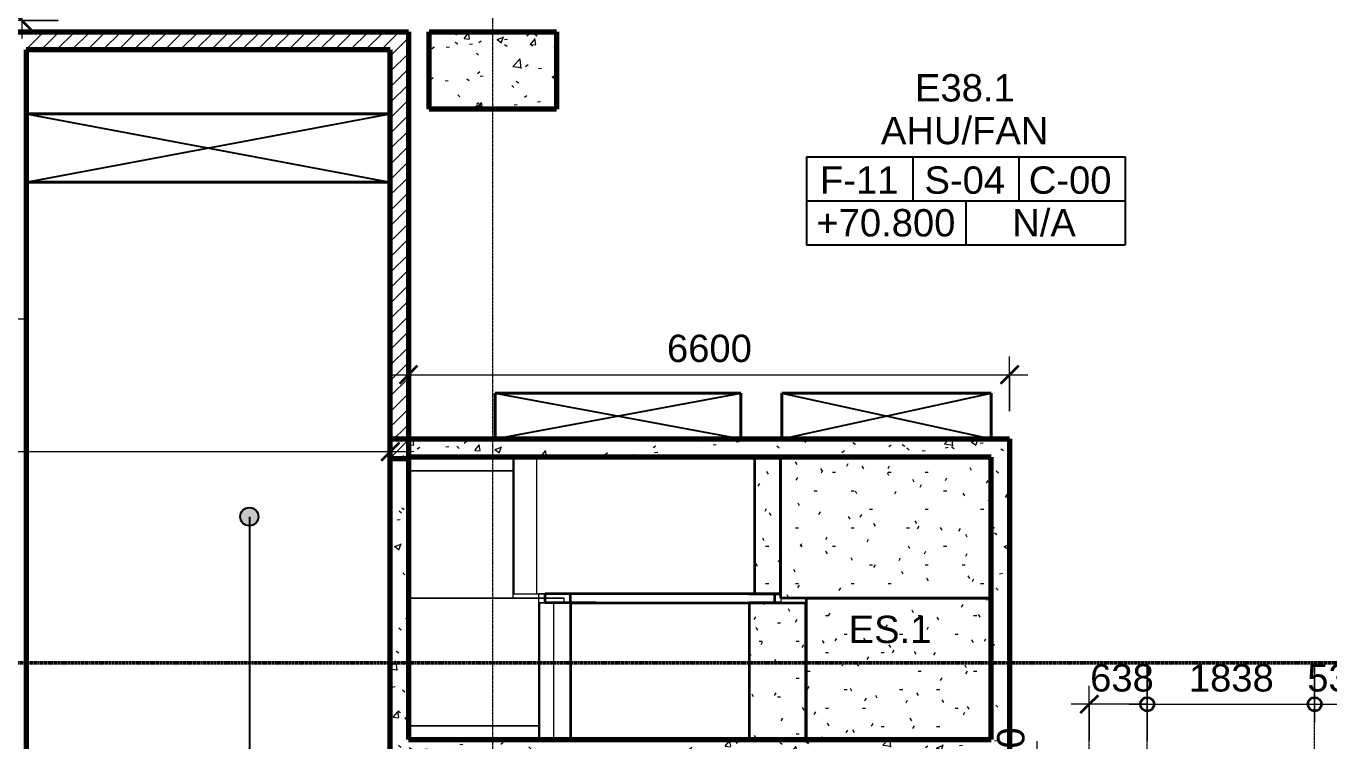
# Model space of a CAD drawing. Header units: millimetres. Extents: x -920221 to -841619, y -18676 to 22445.
# Drawn here: x -863807 to -849500, y 4282 to 12132 of the extents above; entities that cross this region are included whole.
import ezdxf

# ---------------------------------------------------------------- set-up
doc = ezdxf.new("R2010")
doc.units = ezdxf.units.MM
doc.linetypes.add('DPA_Grid _ Level 100', pattern=[10, 5.5, -1.6, 1.3, -1.6])
doc.linetypes.add('DPA_Hidden 50', pattern=[3, 2, -1])
for name, color, linetype, lineweight in [('_ _ A-DETL-OPENING', 1, 'Continuous', 25), ('A-ANNO-DIMS', 1, 'Continuous', 9), ('A-ANNO-DIMS-100', 1, 'Continuous', 9), ('A-COLS', 5, 'Continuous', 70), ('A-COLS-E', 1, 'Continuous', 35), ('A-DETL', 1, 'Continuous', 70), ('A-FLOR-E', 2, 'Continuous', 35), ('A-GENM', 1, 'Continuous', 9), ('A-ROOM-IDEN', 3, 'Continuous', 25), ('A-ROOM-LINE', 3, 'Continuous', 25), ('A-WALL', 5, 'Continuous', 35), ('A-WALL-PATT', 1, 'Continuous', 35), ('G-ANNO-SECL', 3, 'Continuous', 9), ('S-GRID', 251, 'Continuous', 9), ('S-STRS-MBND', 2, 'Continuous', 35), ('WALL-E', 2, 'Continuous', 35)]:
    doc.layers.add(name, color=color, linetype=linetype, lineweight=lineweight)
doc.styles.add('Arial_2', font='arial.ttf', dxfattribs={"height": 300})
doc.dimstyles.new('DPA-DIM-3_0_C-C', dxfattribs={"dimscale": 304.8, "dimtxt": 306.07782, "dimasz": 0.492126, "dimexe": 0.656168, "dimexo": 0.0625, "dimgap": 0.164042, "dimtad": 1, "dimdec": 0, "dimzin": 0, "dimdsep": 46, "dimtxsty": 'Arial_2', "dimblk1": 'DOTBLANK', "dimblk2": 'DOTBLANK', "dimsah": 1, "dimcen": 0.09, "dimdle": 0.656168, "dimadec": 8, "dimazin": 0, "dimtfac": 1, "dimtdec": 4, "dimtix": 1, "dimtmove": 0, "dimatfit": 3, "dimfxl": 1.312336, "dimfxlon": 1, "dimtvp": 1, "dimtolj": 1, "dimtzin": 0, "dimarcsym": 2})
doc.dimstyles.new('DPA-DIM-3_0_C-T', dxfattribs={"dimscale": 304.8, "dimtxt": 306.07782, "dimasz": 0.492126, "dimexe": 0.656168, "dimexo": 0.0625, "dimgap": 0.164042, "dimtad": 0, "dimjust": 2, "dimdec": 0, "dimzin": 0, "dimdsep": 46, "dimtxsty": 'Arial_2', "dimblk1": 'DOTBLANK', "dimblk2": 'OBLIQUE', "dimsah": 1, "dimcen": 0.09, "dimdle": 0.656168, "dimadec": 8, "dimazin": 0, "dimtfac": 1, "dimtdec": 4, "dimtix": 1, "dimtmove": 2, "dimatfit": 3, "dimfxl": 1.312336, "dimfxlon": 1, "dimtvp": 1, "dimtolj": 1, "dimtzin": 0, "dimarcsym": 2})
doc.dimstyles.new('DPA-DIM-3_0_T-T', dxfattribs={"dimscale": 304.8, "dimtxt": 306.07782, "dimasz": 0.656168, "dimexe": 0.656168, "dimexo": 0.0625, "dimgap": 0.164042, "dimtad": 1, "dimdec": 0, "dimzin": 0, "dimdsep": 46, "dimtxsty": 'Arial_2', "dimblk1": 'OBLIQUE', "dimblk2": 'OBLIQUE', "dimsah": 1, "dimcen": 0.09, "dimdle": 0.656168, "dimadec": 8, "dimazin": 0, "dimtfac": 1, "dimtdec": 4, "dimtix": 1, "dimtmove": 0, "dimatfit": 3, "dimfxl": 1.312336, "dimfxlon": 1, "dimtvp": 1, "dimtolj": 1, "dimtzin": 0, "dimarcsym": 2})
pattern_1 = [(50, (0, 0), (728.7365, -63.75582), [76.2, -838.2]), (355, (0, 0), (-140.9716, 764.2276), [60.96, -670.56]), (100.451, (60.7, -5.3), (587.77, 700.46675), [64.76, -712.36]), (46.184, (0, 203.2), (1084.3162, -168.171), [114.3, -1257.3]), (96.636, (90.4, 189.2), (949.6099, 989.7098), [97.14, -1068.54]), (351.184, (0, 203.2), (949.6206, 989.7012), [91.44, -1005.84]), (21, (101.6, 152.4), (606.45787, -409.06057), [76.2, -838.2]), (326, (101.6, 152.4), (247.20834, 736.7529), [60.96, -670.56]), (71.451, (152.14, 118.3), (853.66825, 327.6855), [64.76, -712.36]), (37.5, (0, 0), (12.35469, 338.22012), [33.528, -628.904, 33.528, -647.192, -673.1]), (37.5, (0, 0), (12.35469, 338.22012), [-1343.152, 33.528, -639.572]), (7.5, (0, 0), (267.27887, 400.72213), [33.528, -354.584, 33.528, -613.664, -256.54]), (7.5, (0, 0), (267.27887, 400.72213), [-1035.304, 33.528, -223.012]), (327.5, (-226.57, 0), (542.36333, -22.915345), [33.528, -220.472, 33.528, -758.952, -1051.56]), (327.5, (-226.57, 0), (542.36333, -22.915345), [-1046.48, 33.528, -1018.032]), (317.5, (-328.17, 0), (592.51696, 101.7071), [33.528, -296.672, 33.528, -492.76, -746.76]), (317.5, (-328.17, 0), (592.51696, 101.7071), [-856.488, 33.528, -713.232])]
pattern_2 = [(45, (0, 0), (-84.852814, 84.852814), [])]

# ---------------------------------------------------------------- blocks, each defined once
blk = doc.blocks.new('STAIR 9 RISER - 9 RISER-14640581-4280-01 ENLARGED LOWER PLATFORM LEVEL - REFLECTED CEILING PLAN - SHEET 1')
at = {"layer": 'A-GENM'}
for p, q in [((-70, 1500), (25, 1500)), ((2332, 1500), (-70, 1500)), ((25, 1500), (0, 1500)), ((0, 1500), (50, 1500)), ((50, 1500), (305, 1500)), ((305, 1500), (280, 1500)), ((280, 1500), (330, 1500)), ((330, 1500), (585, 1500)), ((585, 1500), (560, 1500)), ((560, 1500), (610, 1500)), ((610, 1500), (865, 1500)), ((865, 1500), (840, 1500)), ((840, 1500), (890, 1500)), ((890, 1500), (1145, 1500)), ((1145, 1500), (1120, 1500)), ((1120, 1500), (1170, 1500)), ((1170, 1500), (1425, 1500)), ((1425, 1500), (1400, 1500)), ((1400, 1500), (1450, 1500)), ((1450, 1500), (1705, 1500)), ((1705, 1500), (1680, 1500)), ((1680, 1500), (1730, 1500)), ((1730, 1500), (1985, 1500)), ((1985, 1500), (1960, 1500)), ((1960, 1500), (2010, 1500)), ((2010, 1500), (2265, 1500)), ((2265, 1500), (2240, 1500)), ((2240, 1500), (2290, 1500)), ((2290, 1500), (2590, 1500)), ((2580, 1500), (2332, 1500)), ((2590, 1500), (2580, 1500)), ((-540, 0), (-340, 0)), ((25, 0), (-540, 0)), ((-340, 0), (-188, 0)), ((-188, 0), (2332, 0)), ((50, 0), (0, 0)), ((0, 0), (25, 0)), ((305, 0), (50, 0)), ((330, 0), (280, 0)), ((280, 0), (305, 0)), ((585, 0), (330, 0)), ((610, 0), (560, 0)), ((560, 0), (585, 0)), ((865, 0), (610, 0)), ((890, 0), (840, 0)), ((840, 0), (865, 0)), ((1145, 0), (890, 0)), ((1170, 0), (1120, 0)), ((1120, 0), (1145, 0)), ((1425, 0), (1170, 0)), ((1450, 0), (1400, 0)), ((1400, 0), (1425, 0)), ((1705, 0), (1450, 0)), ((1730, 0), (1680, 0)), ((1680, 0), (1705, 0)), ((1985, 0), (1730, 0)), ((2010, 0), (1960, 0)), ((1960, 0), (1985, 0)), ((2265, 0), (2010, 0)), ((2290, 0), (2240, 0)), ((2240, 0), (2265, 0)), ((2780, 0), (2290, 0)), ((2332, 0), (2580, 0)), ((2580, 0), (2780, 0))]:
    blk.add_line(p, q, dxfattribs=at)
blk = doc.blocks.new('STAIR 8 RISER - 8 RISER-14633976-4280-01 ENLARGED LOWER PLATFORM LEVEL - REFLECTED CEILING PLAN - SHEET 1')
at = {"layer": 'A-GENM'}
for p, q in [((-350, 0), (25, 0)), ((-340, 0), (-350, 0)), ((-188, 0), (-340, 0)), ((-340, 0), (-340, -1500)), ((-340, 0), (-340, -1500)), ((2052, 0), (-188, 0)), ((-188, 0), (-188, -1500)), ((25, 0), (0, 0)), ((0, 0), (50, 0)), ((50, 0), (305, 0)), ((305, 0), (280, 0)), ((280, 0), (330, 0)), ((330, 0), (585, 0)), ((585, 0), (560, 0)), ((560, 0), (610, 0)), ((610, 0), (865, 0)), ((865, 0), (840, 0)), ((840, 0), (890, 0)), ((890, 0), (1145, 0)), ((1145, 0), (1120, 0)), ((1120, 0), (1170, 0)), ((1170, 0), (1425, 0)), ((1425, 0), (1400, 0)), ((1400, 0), (1450, 0)), ((1450, 0), (1705, 0)), ((1705, 0), (1680, 0)), ((1680, 0), (1730, 0)), ((1730, 0), (1985, 0)), ((1985, 0), (1960, 0)), ((1960, 0), (2010, 0)), ((2010, 0), (2310, 0)), ((2300, 0), (2052, 0)), ((2310, 0), (2300, 0)), ((-540, -1500), (-340, -1500)), ((25, -1500), (-540, -1500)), ((-340, -1500), (-188, -1500)), ((-188, -1500), (2052, -1500)), ((50, -1500), (0, -1500)), ((0, -1500), (25, -1500)), ((305, -1500), (50, -1500)), ((330, -1500), (280, -1500)), ((280, -1500), (305, -1500)), ((585, -1500), (330, -1500)), ((610, -1500), (560, -1500)), ((560, -1500), (585, -1500)), ((865, -1500), (610, -1500)), ((890, -1500), (840, -1500)), ((840, -1500), (865, -1500)), ((1145, -1500), (890, -1500)), ((1170, -1500), (1120, -1500)), ((1120, -1500), (1145, -1500)), ((1425, -1500), (1170, -1500)), ((1450, -1500), (1400, -1500)), ((1400, -1500), (1425, -1500)), ((1705, -1500), (1450, -1500)), ((1730, -1500), (1680, -1500)), ((1680, -1500), (1705, -1500)), ((1985, -1500), (1730, -1500)), ((2010, -1500), (1960, -1500)), ((1960, -1500), (1985, -1500)), ((2500, -1500), (2010, -1500)), ((2052, -1500), (2300, -1500)), ((2300, -1500), (2500, -1500))]:
    blk.add_line(p, q, dxfattribs=at)
blk = doc.blocks.new('LANDING ADJ L_R - LANDING ADJ L_R-14638305-4280-01 ENLARGED LOWER PLATFORM LEVEL - REFLECTED CEILING PLAN - SHEET 1')
at = {"layer": 'A-GENM'}
h = blk.add_hatch(dxfattribs=at)
h.set_pattern_fill('FP_5', color=256, style=0, pattern_type=2)
h.set_pattern_definition([(0, (854087.37, -4299.02), (812.8, 203.2), [33.528, -576.072, 33.528, -3827.272]), (0, (854087.37, -4299.02), (812.8, 203.2), [-643.128, -576.072, 33.528, -1185.672, -2032]), (0, (854087.37, -4299.02), (812.8, 203.2), [-2438.4, 33.528, -576.072, 33.528, -1388.872]), (0, (854087.37, -4299.02), (812.8, 203.2), [-3081.528, -372.872, 33.528, -982.472]), (120, (854392.17, -4197.42), (-582.37636, 602.30545), [33.528, -576.072, 33.528, -3827.272]), (120, (854392.17, -4197.42), (-582.37636, 602.30545), [-643.128, -576.072, 33.528, -1185.672, -2032]), (120, (854392.17, -4197.42), (-582.37636, 602.30545), [-2438.4, 33.528, -576.072, 33.528, -1388.872]), (120, (854392.17, -4197.42), (-582.37636, 602.30545), [-3081.528, -372.872, 33.528, -982.472]), (240, (854493.77, -3791.02), (-230.42364, -805.50545), [33.528, -576.072, 33.528, -3827.272]), (240, (854493.77, -3791.02), (-230.42364, -805.50545), [-643.128, -576.072, 33.528, -1185.672, -2032]), (240, (854493.77, -3791.02), (-230.42364, -805.50545), [-2438.4, 33.528, -576.072, 33.528, -1388.872]), (240, (854493.77, -3791.02), (-230.42364, -805.50545), [-3081.528, -372.872, 33.528, -982.472])])
h.paths.add_polyline_path([(-1150, 0), (880, 0), (880, 1550), (-1150, 1550), (-1150, 782)])
at = {"layer": 'A-GENM', "lineweight": 35}
for p, q in [((-1150, 1550), (880, 1550)), ((-1150, 0), (-1150, 1550)), ((880, 1550), (880, 0)), ((880, 0), (-1150, 0))]:
    blk.add_line(p, q, dxfattribs=at)
blk = doc.blocks.new('LANDING ADJ L_R - LANDING ADJ L_R-14637311-4280-01 ENLARGED LOWER PLATFORM LEVEL - REFLECTED CEILING PLAN - SHEET 1')
at = {"layer": 'A-GENM'}
h = blk.add_hatch(dxfattribs=at)
h.set_pattern_fill('FP_6', color=256, style=0, pattern_type=2)
h.set_pattern_definition([(0, (854367.37, -7399.02), (812.8, 203.2), [33.528, -576.072, 33.528, -3827.272]), (0, (854367.37, -7399.02), (812.8, 203.2), [-643.128, -576.072, 33.528, -1185.672, -2032]), (0, (854367.37, -7399.02), (812.8, 203.2), [-2438.4, 33.528, -576.072, 33.528, -1388.872]), (0, (854367.37, -7399.02), (812.8, 203.2), [-3081.528, -372.872, 33.528, -982.472]), (120, (854672.17, -7297.42), (-582.37636, 602.30545), [33.528, -576.072, 33.528, -3827.272]), (120, (854672.17, -7297.42), (-582.37636, 602.30545), [-643.128, -576.072, 33.528, -1185.672, -2032]), (120, (854672.17, -7297.42), (-582.37636, 602.30545), [-2438.4, 33.528, -576.072, 33.528, -1388.872]), (120, (854672.17, -7297.42), (-582.37636, 602.30545), [-3081.528, -372.872, 33.528, -982.472]), (240, (854773.77, -6891.02), (-230.42364, -805.50545), [33.528, -576.072, 33.528, -3827.272]), (240, (854773.77, -6891.02), (-230.42364, -805.50545), [-643.128, -576.072, 33.528, -1185.672, -2032]), (240, (854773.77, -6891.02), (-230.42364, -805.50545), [-2438.4, 33.528, -576.072, 33.528, -1388.872]), (240, (854773.77, -6891.02), (-230.42364, -805.50545), [-3081.528, -372.872, 33.528, -982.472])])
h.paths.add_polyline_path([(1160, -1550), (1160, 0), (-1150, 0), (-1150, -1550), (-536, -1550)])
at = {"layer": 'A-GENM', "lineweight": 35}
for p, q in [((-1150, -1550), (-1150, 0)), ((-1150, 0), (1160, 0)), ((1160, 0), (1160, -1550)), ((1160, -1550), (-1150, -1550))]:
    blk.add_line(p, q, dxfattribs=at)
blk = doc.blocks.new('LANDING ADJ L_R - LANDING ADJ L_R-14637253-4280-01 ENLARGED LOWER PLATFORM LEVEL - REFLECTED CEILING PLAN - SHEET 1')
at = {"layer": 'A-GENM'}
for p, q in [((1160, 1550), (-1150, 1550)), ((-1150, 1550), (-950, 1550)), ((-1150, 1550), (-1150, 1500)), ((-1150, 1550), (-1150, 1500)), ((-950, 1550), (1160, 1550)), ((1160, 0), (1160, 1550)), ((1160, 1550), (1160, 0)), ((1160, 0), (1160, 150)), ((1160, 150), (1160, 0)), ((-1150, 0), (1160, 0)), ((1160, 0), (-1150, 0)), ((-950, 0), (-1150, 0)), ((-1150, 0), (1160, 0)), ((1160, 0), (-950, 0))]:
    blk.add_line(p, q, dxfattribs=at)
blk = doc.blocks.new('LANDING ADJ L_R - LANDING ADJ L_R-14639572-4280-01 ENLARGED LOWER PLATFORM LEVEL - REFLECTED CEILING PLAN - SHEET 1')
at = {"layer": 'A-GENM'}
for p, q in [((-1150, 0), (880, 0)), ((880, 0), (-1150, 0)), ((880, 0), (-1150, 0)), ((-1150, 0), (-950, 0)), ((-950, 0), (880, 0)), ((880, -150), (880, 0)), ((880, 0), (880, -150)), ((880, -1550), (880, 0)), ((880, 0), (880, -1550)), ((-950, -1550), (-1150, -1550)), ((-1150, -1550), (880, -1550)), ((880, -1550), (-950, -1550))]:
    blk.add_line(p, q, dxfattribs=at)
blk = doc.blocks.new('LANDING ADJ L_R - LANDING ADJ L_R-14639432-4280-01 ENLARGED LOWER PLATFORM LEVEL - REFLECTED CEILING PLAN - SHEET 1')
at = {"layer": 'A-GENM'}
for p, q in [((-1150, 0), (560, 0)), ((560, 0), (-1150, 0)), ((560, 0), (-1150, 0)), ((-1150, 0), (-950, 0)), ((-950, 0), (560, 0)), ((560, -150), (560, 0)), ((560, 0), (560, -150)), ((560, -1550), (560, 0)), ((560, 0), (560, -1550)), ((-1150, -1500), (-1150, -1550)), ((-1150, -1500), (-1150, -1550)), ((-950, -1550), (-1150, -1550)), ((-1150, -1550), (560, -1550)), ((560, -1550), (-950, -1550))]:
    blk.add_line(p, q, dxfattribs=at)
blk = doc.blocks.new('LANDING ADJ L_R - LANDING ADJ L_R-14639591-4280-01 ENLARGED LOWER PLATFORM LEVEL - REFLECTED CEILING PLAN - SHEET 1')
at = {"layer": 'A-GENM'}
for p, q in [((280, 1550), (-1150, 1550)), ((-1150, 1550), (-950, 1550)), ((-1150, 1550), (-1150, 1500)), ((-1150, 1550), (-1150, 1500)), ((-950, 1550), (280, 1550)), ((280, 0), (280, 1550)), ((280, 1550), (280, 0)), ((280, 0), (280, 150)), ((280, 150), (280, 0)), ((-1150, 0), (280, 0)), ((280, 0), (-1150, 0)), ((-950, 0), (-1150, 0)), ((-1150, 0), (280, 0)), ((280, 0), (-950, 0))]:
    blk.add_line(p, q, dxfattribs=at)
blk = doc.blocks.new('LANDING ADJ L_R - LANDING ADJ L_R-14638236-4280-01 ENLARGED LOWER PLATFORM LEVEL - REFLECTED CEILING PLAN - SHEET 1')
at = {"layer": 'A-GENM'}
for p, q in [((-1150, 0), (280, 0)), ((280, 0), (-1150, 0)), ((-1150, -150), (-1150, 0)), ((-1150, 0), (-1150, -150)), ((280, 0), (-1150, 0)), ((-1150, 0), (-950, 0)), ((-1150, 0), (-1150, -1550)), ((-1150, 0), (-1150, -1550)), ((-950, 0), (280, 0)), ((280, -150), (280, 0)), ((280, 0), (280, -150)), ((280, -1550), (280, 0)), ((280, 0), (280, -1550)), ((-1150, -150), (280, -150)), ((280, -150), (-1150, -150)), ((-950, -1550), (-1150, -1550)), ((-1150, -1550), (280, -1550)), ((280, -1550), (-950, -1550))]:
    blk.add_line(p, q, dxfattribs=at)
blk = doc.blocks.new('LANDING ADJ L_R - LANDING ADJ L_R-14637640-4280-01 ENLARGED LOWER PLATFORM LEVEL - REFLECTED CEILING PLAN - SHEET 1')
at = {"layer": 'A-GENM'}
for p, q in [((0, 1550), (-1150, 1550)), ((-1150, 1550), (-950, 1550)), ((-1150, 1550), (-1150, 0)), ((-1150, 1550), (-1150, 0)), ((-950, 1550), (0, 1550)), ((0, 0), (0, 1550)), ((0, 1550), (0, 0)), ((-1150, 150), (0, 150)), ((0, 150), (-1150, 150)), ((-1150, 0), (-1150, 150)), ((-1150, 150), (-1150, 0)), ((0, 0), (0, 150)), ((0, 150), (0, 0)), ((-1150, 0), (0, 0)), ((0, 0), (-1150, 0)), ((-950, 0), (-1150, 0)), ((-1150, 0), (0, 0)), ((0, 0), (-950, 0))]:
    blk.add_line(p, q, dxfattribs=at)
blk = doc.blocks.new('STAIR 9 RISER - 9 RISER-V3-4280-01 ENLARGED LOWER PLATFORM LEVEL - REFLECTED CEILING PLAN - SHEET 1')
at = {"layer": 'A-GENM'}
h = blk.add_hatch(dxfattribs=at)
h.set_pattern_fill('FP_7', color=256, style=0, pattern_type=2)
h.set_pattern_definition([(180, (-855867.37, 7399.02), (-812.8, -203.2), [33.528, -576.072, 33.528, -3827.272]), (180, (-855867.37, 7399.02), (-812.8, -203.2), [-643.128, -576.072, 33.528, -1185.672, -2032]), (180, (-855867.37, 7399.02), (-812.8, -203.2), [-2438.4, 33.528, -576.072, 33.528, -1388.872]), (180, (-855867.37, 7399.02), (-812.8, -203.2), [-3081.528, -372.872, 33.528, -982.472]), (300, (-856172.17, 7297.42), (582.37636, -602.30545), [33.528, -576.072, 33.528, -3827.272]), (300, (-856172.17, 7297.42), (582.37636, -602.30545), [-643.128, -576.072, 33.528, -1185.672, -2032]), (300, (-856172.17, 7297.42), (582.37636, -602.30545), [-2438.4, 33.528, -576.072, 33.528, -1388.872]), (300, (-856172.17, 7297.42), (582.37636, -602.30545), [-3081.528, -372.872, 33.528, -982.472]), (60, (-856273.77, 6891.02), (230.42364, 805.50545), [33.528, -576.072, 33.528, -3827.272]), (60, (-856273.77, 6891.02), (230.42364, 805.50545), [-643.128, -576.072, 33.528, -1185.672, -2032]), (60, (-856273.77, 6891.02), (230.42364, 805.50545), [-2438.4, 33.528, -576.072, 33.528, -1388.872]), (60, (-856273.77, 6891.02), (230.42364, 805.50545), [-3081.528, -372.872, 33.528, -982.472])])
h.paths.add_polyline_path([(-340, 1500), (-340, 0), (-62, 0), (-62, 1500)])
for p, q in [((-340, 1500), (-350, 1500)), ((-340, 1500), (-340, 0)), ((2332, 1500), (-62, 1500)), ((25, 1500), (0, 1500)), ((305, 1500), (280, 1500)), ((585, 1500), (560, 1500)), ((865, 1500), (840, 1500)), ((1145, 1500), (1120, 1500)), ((1425, 1500), (1400, 1500)), ((1705, 1500), (1680, 1500)), ((1985, 1500), (1960, 1500)), ((2265, 1500), (2240, 1500)), ((2580, 1500), (2332, 1500)), ((2332, 1500), (2332, 0)), ((2590, 1500), (2580, 1500)), ((2580, 1500), (2580, 0)), ((2580, 1500), (2580, 0)), ((-540, 0), (-340, 0)), ((-62, 0), (2332, 0)), ((0, 0), (25, 0)), ((280, 0), (305, 0)), ((560, 0), (585, 0)), ((840, 0), (865, 0)), ((1120, 0), (1145, 0)), ((1400, 0), (1425, 0)), ((1680, 0), (1705, 0)), ((1960, 0), (1985, 0)), ((2240, 0), (2265, 0)), ((2332, 0), (2580, 0)), ((2580, 0), (2780, 0))]:
    blk.add_line(p, q, dxfattribs=at)
at = {"layer": 'A-GENM', "lineweight": 35}
for p, q in [((-340, 1500), (-62, 1500)), ((-340, 0), (-340, 1500)), ((-62, 1500), (-62, 0)), ((-62, 0), (-340, 0))]:
    blk.add_line(p, q, dxfattribs=at)
blk = doc.blocks.new('STAIR 9 RISER - 9 RISER-14633055-4280-01 ENLARGED LOWER PLATFORM LEVEL - REFLECTED CEILING PLAN - SHEET 1')
at = {"layer": 'A-GENM'}
h = blk.add_hatch(dxfattribs=at)
h.set_pattern_fill('FP_8', color=256, style=0, pattern_type=2)
h.set_pattern_definition([(0, (857827.37, -5799.02), (812.8, 203.2), [33.528, -576.072, 33.528, -3827.272]), (0, (857827.37, -5799.02), (812.8, 203.2), [-643.128, -576.072, 33.528, -1185.672, -2032]), (0, (857827.37, -5799.02), (812.8, 203.2), [-2438.4, 33.528, -576.072, 33.528, -1388.872]), (0, (857827.37, -5799.02), (812.8, 203.2), [-3081.528, -372.872, 33.528, -982.472]), (120, (858132.17, -5697.42), (-582.37636, 602.30545), [33.528, -576.072, 33.528, -3827.272]), (120, (858132.17, -5697.42), (-582.37636, 602.30545), [-643.128, -576.072, 33.528, -1185.672, -2032]), (120, (858132.17, -5697.42), (-582.37636, 602.30545), [-2438.4, 33.528, -576.072, 33.528, -1388.872]), (120, (858132.17, -5697.42), (-582.37636, 602.30545), [-3081.528, -372.872, 33.528, -982.472]), (240, (858233.77, -5291.02), (-230.42364, -805.50545), [33.528, -576.072, 33.528, -3827.272]), (240, (858233.77, -5291.02), (-230.42364, -805.50545), [-643.128, -576.072, 33.528, -1185.672, -2032]), (240, (858233.77, -5291.02), (-230.42364, -805.50545), [-2438.4, 33.528, -576.072, 33.528, -1388.872]), (240, (858233.77, -5291.02), (-230.42364, -805.50545), [-3081.528, -372.872, 33.528, -982.472])])
h.paths.add_polyline_path([(2580, -1500), (2580, 0), (1966, 0), (1966, -1500)])
for p, q in [((1960, 0), (1960, -1500)), ((1966, 0), (1960, 0)), ((2265, 0), (2240, 0)), ((2580, 0), (2580, -1500)), ((2590, 0), (2580, 0)), ((1960, -1500), (1966, -1500)), ((2240, -1500), (2265, -1500)), ((2580, -1500), (2780, -1500))]:
    blk.add_line(p, q, dxfattribs=at)
at = {"layer": 'A-GENM', "lineweight": 35}
for p, q in [((1966, -1500), (1966, 0)), ((1966, 0), (2580, 0)), ((2580, 0), (2580, -1500)), ((2580, -1500), (1966, -1500))]:
    blk.add_line(p, q, dxfattribs=at)
blk = doc.blocks.new('STAIR 7 RISER - 7 RISER-14639233-4280-01 ENLARGED LOWER PLATFORM LEVEL - REFLECTED CEILING PLAN - SHEET 1')
at = {"layer": 'A-GENM'}
for p, q in [((-350, 0), (25, 0)), ((-340, 0), (-350, 0)), ((-188, 0), (-340, 0)), ((1772, 0), (-188, 0)), ((25, 0), (0, 0)), ((0, 0), (50, 0)), ((50, 0), (305, 0)), ((305, 0), (280, 0)), ((280, 0), (330, 0)), ((330, 0), (585, 0)), ((585, 0), (560, 0)), ((560, 0), (610, 0)), ((610, 0), (865, 0)), ((865, 0), (840, 0)), ((840, 0), (890, 0)), ((890, 0), (1145, 0)), ((1145, 0), (1120, 0)), ((1120, 0), (1170, 0)), ((1170, 0), (1425, 0)), ((1425, 0), (1400, 0)), ((1400, 0), (1450, 0)), ((1450, 0), (1705, 0)), ((1705, 0), (1680, 0)), ((1680, 0), (1730, 0)), ((1730, 0), (2030, 0)), ((2020, 0), (1772, 0)), ((2030, 0), (2020, 0)), ((-540, -1500), (-340, -1500)), ((25, -1500), (-540, -1500)), ((-340, -1500), (-188, -1500)), ((-188, -1500), (1772, -1500)), ((50, -1500), (0, -1500)), ((0, -1500), (25, -1500)), ((305, -1500), (50, -1500)), ((330, -1500), (280, -1500)), ((280, -1500), (305, -1500)), ((585, -1500), (330, -1500)), ((610, -1500), (560, -1500)), ((560, -1500), (585, -1500)), ((865, -1500), (610, -1500)), ((890, -1500), (840, -1500)), ((840, -1500), (865, -1500)), ((1145, -1500), (890, -1500)), ((1170, -1500), (1120, -1500)), ((1120, -1500), (1145, -1500)), ((1425, -1500), (1170, -1500)), ((1450, -1500), (1400, -1500)), ((1400, -1500), (1425, -1500)), ((1705, -1500), (1450, -1500)), ((1730, -1500), (1680, -1500)), ((1680, -1500), (1705, -1500)), ((2220, -1500), (1730, -1500)), ((1772, -1500), (2020, -1500)), ((2020, -1500), (2220, -1500))]:
    blk.add_line(p, q, dxfattribs=at)
blk = doc.blocks.new('DPA_Room Tag Box - Standard-4486259-4280-01 ENLARGED LOWER PLATFORM LEVEL - REFLECTED CEILING PLAN - SHEET 1')
at = {"layer": 'A-ROOM-LINE'}
for p, q in [((-17.5, -2.94), (-17.5, -12.6)), ((-17.5, -2.94), (17.5, -2.94)), ((-5.83, -2.94), (-5.83, -7.77)), ((5.83, -2.94), (5.83, -7.77)), ((17.5, -2.94), (17.5, -12.6)), ((-17.5, -7.77), (17.5, -7.77)), ((0, -7.77), (0, -12.6)), ((-17.5, -12.6), (17.5, -12.6))]:
    blk.add_line(p, q, dxfattribs=at)
blk = doc.blocks.new('DIMBLOCK27-4280-01 ENLARGED LOWER PLATFORM LEVEL - REFLECTED CEILING PLAN - SHEET 1')
at = {"layer": 'A-ANNO-DIMS-100'}
for p, q in [((-863855, 18172), (-863855, 11994)), ((-863455, 17972), (-864055, 17972)), ((-863855, 17972), (-863455, 17972)), ((-863455, 12194), (-864055, 12194)), ((-863855, 12194), (-863455, 12194))]:
    blk.add_line(p, q, dxfattribs=at)
at = {"layer": 'A-ANNO-DIMS-100', "lineweight": 35}
for p, q in [((-863855, 17972), (-863955, 18072)), ((-863855, 17972), (-863755, 17872)), ((-863855, 12194), (-863955, 12294)), ((-863855, 12194), (-863755, 12094))]:
    blk.add_line(p, q, dxfattribs=at)
at = {"layer": 'A-ANNO-DIMS-100', "color": 0, "insert": (-864294, 14622), "char_height": 300, "width": 1107.53, "attachment_point": 1, "rotation": 90, "line_spacing_factor": 0.941778, "style": 'Arial_2'}
blk.add_mtext('5778', dxfattribs=at)
blk = doc.blocks.new('_Oblique')
at = {"color": 0, "linetype": 'ByBlock', "lineweight": -2}
blk.add_line((-0.5, -0.5), (0.5, 0.5), dxfattribs=at)
blk = doc.blocks.new('DIMBLOCK29-4280-01 ENLARGED LOWER PLATFORM LEVEL - REFLECTED CEILING PLAN - SHEET 1')
at = {"layer": 'A-ANNO-DIMS-100'}
for p, q in [((-864007, 9316), (-864007, 8716)), ((-864007, 8916), (-864007, 9316)), ((-868957, 8516), (-868957, 9116)), ((-869157, 8916), (-863807, 8916)), ((-868957, 8916), (-868957, 8516))]:
    blk.add_line(p, q, dxfattribs=at)
at = {"layer": 'A-ANNO-DIMS-100', "lineweight": 35}
for p, q in [((-868957, 8916), (-868857, 9016)), ((-864007, 8916), (-863907, 9016)), ((-868957, 8916), (-869057, 8816)), ((-864007, 8916), (-864107, 8816))]:
    blk.add_line(p, q, dxfattribs=at)
at = {"layer": 'A-ANNO-DIMS-100', "color": 0, "insert": (-866944, 9355), "char_height": 300, "width": 1107.53, "attachment_point": 1, "line_spacing_factor": 0.941778, "style": 'Arial_2'}
blk.add_mtext('4950', dxfattribs=at)
blk = doc.blocks.new('DIMBLOCK30-4280-01 ENLARGED LOWER PLATFORM LEVEL - REFLECTED CEILING PLAN - SHEET 1')
at = {"layer": 'A-ANNO-DIMS-100'}
for p, q in [((-868957, 7859), (-868957, 7259)), ((-868957, 7459), (-868957, 7859)), ((-859807, 7859), (-859807, 7259)), ((-859807, 7459), (-859807, 7859)), ((-869157, 7459), (-859607, 7459))]:
    blk.add_line(p, q, dxfattribs=at)
at = {"layer": 'A-ANNO-DIMS-100', "lineweight": 35}
for p, q in [((-868957, 7459), (-869057, 7359)), ((-868957, 7459), (-868857, 7559)), ((-859807, 7459), (-859907, 7359)), ((-859807, 7459), (-859707, 7559))]:
    blk.add_line(p, q, dxfattribs=at)
at = {"layer": 'A-ANNO-DIMS-100', "color": 0, "insert": (-864844, 7899), "char_height": 300, "width": 1107.53, "attachment_point": 1, "line_spacing_factor": 0.941778, "style": 'Arial_2'}
blk.add_mtext('9150', dxfattribs=at)
blk = doc.blocks.new('DIMBLOCK31-4280-01 ENLARGED LOWER PLATFORM LEVEL - REFLECTED CEILING PLAN - SHEET 1')
at = {"layer": 'A-ANNO-DIMS-100'}
for p, q in [((-859607, 7903), (-859607, 8503)), ((-853007, 7903), (-853007, 8503)), ((-859807, 8303), (-852807, 8303)), ((-859607, 8303), (-859607, 7903)), ((-853007, 8303), (-853007, 7903))]:
    blk.add_line(p, q, dxfattribs=at)
at = {"layer": 'A-ANNO-DIMS-100', "lineweight": 35}
for p, q in [((-859607, 8303), (-859707, 8203)), ((-859607, 8303), (-859507, 8403)), ((-853007, 8303), (-853107, 8203)), ((-853007, 8303), (-852907, 8403))]:
    blk.add_line(p, q, dxfattribs=at)
at = {"layer": 'A-ANNO-DIMS-100', "color": 0, "insert": (-856769, 8743), "char_height": 300, "width": 1107.53, "attachment_point": 1, "line_spacing_factor": 0.941778, "style": 'Arial_2'}
blk.add_mtext('6600', dxfattribs=at)
blk = doc.blocks.new('DIMBLOCK47-4280-01 ENLARGED LOWER PLATFORM LEVEL - REFLECTED CEILING PLAN - SHEET 1')
at = {"layer": 'A-ANNO-DIMS-100', "lineweight": 35}
for q in [(-852804, 4179), (-852604, 3979)]:
    blk.add_line((-852704, 4079), q, dxfattribs=at)
at = {"layer": 'A-ANNO-DIMS-100'}
for p, q in [((-852704, 3579), (-852704, 4279)), ((-853104, 4079), (-852504, 4079)), ((-852704, 4079), (-853104, 4079)), ((-853104, 3579), (-852504, 3579)), ((-852704, 3579), (-853104, 3579))]:
    blk.add_line(p, q, dxfattribs=at)
at = {"layer": 'A-ANNO-DIMS-100', "color": 0, "insert": (-853144, 3733), "char_height": 300, "width": 830.65, "attachment_point": 1, "rotation": 90, "line_spacing_factor": 0.941778, "style": 'Arial_2'}
blk.add_mtext('500', dxfattribs=at)
blk = doc.blocks.new('_DotBlank')
at = {"color": 0, "linetype": 'ByBlock', "lineweight": -2}
blk.add_line((-0.5, 0), (-1, 0), dxfattribs=at)
blk.add_circle((0, 0), 0.5, dxfattribs=at)
blk = doc.blocks.new('DIMBLOCK62-4280-01 ENLARGED LOWER PLATFORM LEVEL - REFLECTED CEILING PLAN - SHEET 1')
at = {"layer": 'A-ANNO-DIMS-100'}
for p, q in [((-851495, 5086), (-851495, 4486)), ((-851495, 4686), (-851495, 5086)), ((-849657, 5086), (-849657, 4486)), ((-849657, 4686), (-849657, 5086)), ((-851695, 4686), (-849657, 4686))]:
    blk.add_line(p, q, dxfattribs=at)
at = {"layer": 'A-ANNO-DIMS-100', "lineweight": 35}
for centre in [(-851495, 4686), (-849657, 4686)]:
    blk.add_circle(centre, 75, dxfattribs=at)
at = {"layer": 'A-ANNO-DIMS-100', "color": 0, "insert": (-851038, 5125), "char_height": 300, "width": 1107.53, "attachment_point": 1, "line_spacing_factor": 0.941778, "style": 'Arial_2'}
blk.add_mtext('1838', dxfattribs=at)
blk = doc.blocks.new('DIMBLOCK63-4280-01 ENLARGED LOWER PLATFORM LEVEL - REFLECTED CEILING PLAN - SHEET 1')
at = {"layer": 'A-ANNO-DIMS-100'}
for p, q in [((-849657, 5086), (-849657, 4486)), ((-849657, 4686), (-849657, 5086)), ((-849127, 5086), (-849127, 4486)), ((-849127, 4686), (-849127, 5086)), ((-849657, 4686), (-849127, 4686))]:
    blk.add_line(p, q, dxfattribs=at)
at = {"layer": 'A-ANNO-DIMS-100', "lineweight": 35}
for centre in [(-849657, 4686), (-849127, 4686)]:
    blk.add_circle(centre, 75, dxfattribs=at)
at = {"layer": 'A-ANNO-DIMS-100', "color": 0, "insert": (-849738, 5125), "char_height": 300, "width": 830.65, "attachment_point": 1, "line_spacing_factor": 0.941778, "style": 'Arial_2'}
blk.add_mtext('530', dxfattribs=at)
blk = doc.blocks.new('DIMBLOCK65-4280-01 ENLARGED LOWER PLATFORM LEVEL - REFLECTED CEILING PLAN - SHEET 1')
at = {"layer": 'A-ANNO-DIMS-100'}
for p, q in [((-851495, 4286), (-851495, 4886)), ((-851495, 4686), (-851495, 4886)), ((-851495, 4686), (-851295, 4686)), ((-851495, 4686), (-851495, 4286)), ((-851495, 4686), (-851495, 4286))]:
    blk.add_line(p, q, dxfattribs=at)
at = {"layer": 'A-ANNO-DIMS-100', "lineweight": 35}
blk.add_circle((-851495, 4686), 75, dxfattribs=at)
blk = doc.blocks.new('_None')
blk = doc.blocks.new('DIMBLOCK66-4280-01 ENLARGED LOWER PLATFORM LEVEL - REFLECTED CEILING PLAN - SHEET 1')
at = {"layer": 'A-ANNO-DIMS-100'}
for p, q in [((-852132, 4286), (-852132, 4886)), ((-851495, 4286), (-851495, 4886)), ((-851495, 4686), (-852332, 4686)), ((-852132, 4686), (-852132, 4286)), ((-851495, 4686), (-851495, 4286))]:
    blk.add_line(p, q, dxfattribs=at)
at = {"layer": 'A-ANNO-DIMS-100', "lineweight": 35}
for q in [(-852032, 4786), (-852232, 4586)]:
    blk.add_line((-852132, 4686), q, dxfattribs=at)
at = {"layer": 'A-ANNO-DIMS-100', "color": 0, "insert": (-852122, 5125), "char_height": 300, "width": 830.65, "attachment_point": 1, "line_spacing_factor": 0.941778, "style": 'Arial_2'}
blk.add_mtext('638', dxfattribs=at)

msp = doc.modelspace()

# ---------------------------------------------------------------- hatches: boundary and pattern name
at = {"layer": 'A-COLS-E', "lineweight": 9}
h = msp.add_hatch(dxfattribs=at)
h.set_pattern_fill('FP_1', color=256, style=0, pattern_type=2)
h.set_pattern_definition(pattern_1)
h.paths.add_polyline_path([(-857982.4, 11219), (-857982.4, 12069), (-859382.4, 12069), (-859382.4, 11219)])
at = {"layer": 'A-ROOM-IDEN'}
h = msp.add_hatch(color=256, dxfattribs=at)
edge = h.paths.add_edge_path()
edge.add_arc((-861355.3, 6744.5), 100, 0, 360)
at = {"layer": 'A-WALL-PATT', "lineweight": 9}
h = msp.add_hatch(dxfattribs=at)
h.set_pattern_fill('FP_2', color=256, style=0, pattern_type=2)
h.set_pattern_definition(pattern_2)
h.paths.add_polyline_path([(-859607.4, 11869), (-859607.4, 12069), (-863807.4, 12069), (-863807.4, 11869), (-859807.4, 11869)])
h = msp.add_hatch(dxfattribs=at)
h.set_pattern_fill('FP_2', color=256, style=0, pattern_type=2)
h.set_pattern_definition(pattern_2)
h.paths.add_polyline_path([(-859807.4, 7379), (-859607.4, 7379), (-859607.4, 11869), (-859807.4, 11869), (-859807.4, 9067.2)])
h = msp.add_hatch(dxfattribs=at)
h.set_pattern_fill('FP_1', color=256, style=0, pattern_type=2)
h.set_pattern_definition(pattern_1)
h.paths.add_polyline_path([(-853207.4, 7399), (-853207.4, 7599), (-859807.4, 7599), (-859807.4, 7399), (-854903.5, 7399)])
h = msp.add_hatch(dxfattribs=at)
h.set_pattern_fill('FP_1', color=256, style=0, pattern_type=2)
h.set_pattern_definition(pattern_1)
h.paths.add_polyline_path([(-853207.4, 4099), (-853007.4, 4099), (-853007.4, 7599), (-853207.4, 7599), (-853207.4, 4299)])
h = msp.add_hatch(dxfattribs=at)
h.set_pattern_fill('FP_1', color=256, style=0, pattern_type=2)
h.set_pattern_definition(pattern_1)
h.paths.add_polyline_path([(-859607.4, 4299), (-859607.4, 7399), (-859807.4, 7399), (-859807.4, 4299)])
h = msp.add_hatch(dxfattribs=at)
h.set_pattern_fill('FP_1', color=256, style=0, pattern_type=2)
h.set_pattern_definition(pattern_1)
h.paths.add_polyline_path([(-853207.4, 4099), (-853207.4, 4299), (-859807.4, 4299), (-859807.4, 4099), (-854903.5, 4099)])

# ---------------------------------------------------------------- linework, layer by layer
at = {"layer": '_ _ A-DETL-OPENING'}
for p, q in [((-863807.4, 10419), (-859807.4, 11169)), ((-863807.4, 11169), (-859807.4, 10419)), ((-863807.4, 10419), (-863807.4, 11169)), ((-863807.4, 11169), (-859807.4, 11169)), ((-859807.4, 11169), (-859807.4, 10419)), ((-859807.4, 10419), (-863807.4, 10419)), ((-858657.4, 7599), (-855957.4, 8099)), ((-858657.4, 8099), (-855957.4, 7599)), ((-858657.4, 7599), (-858657.4, 8099)), ((-858657.4, 8099), (-855957.4, 8099)), ((-855957.4, 8099), (-855957.4, 7599)), ((-855507.4, 7599), (-853207.4, 8099)), ((-855507.4, 8099), (-853207.4, 7599)), ((-855507.4, 7599), (-855507.4, 8099)), ((-855507.4, 8099), (-853207.4, 8099)), ((-853207.4, 8099), (-853207.4, 7599)), ((-855957.4, 7599), (-858657.4, 7599)), ((-853207.4, 7599), (-855507.4, 7599))]:
    msp.add_line(p, q, dxfattribs=at)
at = {"layer": 'A-COLS'}
for p, q in [((-859382.4, 11219), (-859382.4, 12069)), ((-859382.4, 12069), (-857982.4, 12069)), ((-857982.4, 12069), (-857982.4, 11219)), ((-857982.4, 11219), (-859382.4, 11219))]:
    msp.add_line(p, q, dxfattribs=at)
at = {"layer": 'A-DETL', "color": 55, "linetype": 'DPA_Hidden 50', "lineweight": 9}
for p, q in [((-851494.8, 3579), (-851494.8, 5139.9)), ((-849657.3, 3579), (-849657.3, 5139.9)), ((-852132.4, 4029), (-852132.4, 4649))]:
    msp.add_line(p, q, dxfattribs=at)
at = {"layer": 'A-FLOR-E'}
for p, q in [((-859807.4, 11169), (-863807.4, 11169)), ((-863807.4, 11169), (-863807.4, 10419)), ((-863807.4, 11169), (-859807.4, 11169)), ((-863807.4, 10419), (-863807.4, 11169)), ((-859807.4, 10419), (-859807.4, 11169)), ((-859807.4, 11169), (-859807.4, 10419)), ((-863807.4, 10419), (-859807.4, 10419)), ((-859807.4, 10419), (-863807.4, 10419)), ((-858657.4, 7599), (-858657.4, 8099)), ((-858657.4, 8099), (-855957.4, 8099)), ((-858657.4, 8099), (-858657.4, 7599)), ((-855957.4, 8099), (-858657.4, 8099)), ((-855957.4, 8099), (-855957.4, 7599)), ((-855957.4, 7599), (-855957.4, 8099)), ((-855507.4, 8099), (-853207.4, 8099)), ((-855507.4, 7599), (-855507.4, 8099)), ((-853207.4, 8099), (-855507.4, 8099)), ((-855507.4, 8099), (-855507.4, 7599)), ((-853207.4, 8099), (-853207.4, 7599)), ((-853207.4, 7599), (-853207.4, 8099)), ((-855957.4, 7599), (-858657.4, 7599)), ((-858657.4, 7599), (-855957.4, 7599)), ((-853207.4, 7599), (-855507.4, 7599)), ((-855507.4, 7599), (-853207.4, 7599)), ((-859607.4, 7399), (-859607.4, 4299)), ((-853207.4, 7399), (-859607.4, 7399)), ((-859607.4, 7399), (-853207.4, 7399)), ((-859607.4, 4299), (-859607.4, 7399)), ((-853207.4, 4299), (-853207.4, 7399)), ((-853207.4, 7399), (-853207.4, 4299)), ((-859607.4, 4299), (-853207.4, 4299)), ((-853207.4, 4299), (-859607.4, 4299))]:
    msp.add_line(p, q, dxfattribs=at)
at = {"layer": 'A-ROOM-IDEN'}
msp.add_line((-861355.3, 6744.5), (-861355.3, 1611.3), dxfattribs=at)
msp.add_circle((-861355.3, 6744.5), 100, dxfattribs=at)
at = {"layer": 'A-WALL', "color": 7, "lineweight": 70}
for p, q in [((-864007.4, 12069), (-863807.4, 12069)), ((-863807.4, 12069), (-859607.4, 12069)), ((-859607.4, 12069), (-859607.4, 11869)), ((-863807.4, 11869), (-863807.4, 4079)), ((-859807.4, 11869), (-863807.4, 11869)), ((-859807.4, 7379), (-859807.4, 11869)), ((-859607.4, 11869), (-859607.4, 7379)), ((-859807.4, 7399), (-859807.4, 7599)), ((-859807.4, 7599), (-853207.4, 7599)), ((-853207.4, 7599), (-853007.4, 7599)), ((-853007.4, 7599), (-853007.4, 4099)), ((-859807.4, 4299), (-859807.4, 7399)), ((-859607.4, 7379), (-859807.4, 7379)), ((-859607.4, 7399), (-859607.4, 4299)), ((-853207.4, 7399), (-859607.4, 7399)), ((-853207.4, 4299), (-853207.4, 7399)), ((-859807.4, 4099), (-859807.4, 4299)), ((-859607.4, 4299), (-853207.4, 4299))]:
    msp.add_line(p, q, dxfattribs=at)
at = {"layer": 'G-ANNO-SECL', "linetype": 'DPA_Grid _ Level 100', "lineweight": 50}
msp.add_line((-918383.5, 5139.9), (-844553.5, 5139.9), dxfattribs=at)
at = {"layer": 'S-GRID', "linetype": 'DPA_Grid _ Level 100'}
msp.add_line((-858682.4, -17805.7), (-858682.4, 20540.3), dxfattribs=at)
at = {"layer": 'S-STRS-MBND'}
for p, q in [((-859607.4, 7399), (-859607.4, 4299)), ((-857827.4, 7399), (-859607.4, 7399)), ((-859607.4, 7399), (-859607.4, 4299)), ((-858107.4, 7399), (-859607.4, 7399)), ((-855867.4, 7399), (-858107.4, 7399)), ((-855587.4, 7399), (-857827.4, 7399)), ((-853207.4, 7399), (-855867.4, 7399)), ((-853207.4, 7399), (-855587.4, 7399)), ((-853207.4, 7399), (-855360.6, 7399)), ((-853207.4, 4299), (-853207.4, 7399)), ((-853207.4, 4299), (-853207.4, 7399)), ((-853207.4, 4299), (-853207.4, 7399)), ((-858107.4, 5799), (-858107.4, 5899)), ((-855867.4, 5899), (-858107.4, 5899)), ((-857827.4, 5799), (-857827.4, 5899)), ((-855587.4, 5899), (-857827.4, 5899)), ((-855867.4, 5899), (-855587.4, 5899)), ((-855587.4, 5899), (-855517.4, 5899)), ((-855587.4, 5899), (-855587.4, 5799)), ((-857827.4, 5799), (-858107.4, 5799)), ((-857547.4, 5799), (-857827.4, 5799)), ((-857827.4, 5799), (-857827.4, 4299)), ((-857827.4, 5799), (-855867.4, 5799)), ((-857827.4, 5799), (-855587.4, 5799)), ((-857547.4, 5799), (-855867.4, 5799)), ((-855517.4, 5799), (-855867.4, 5799)), ((-855517.4, 5799), (-855864.4, 5799)), ((-859607.4, 4299), (-857547.4, 4299)), ((-859607.4, 4299), (-857827.4, 4299)), ((-857827.4, 4299), (-855867.4, 4299)), ((-857827.4, 4299), (-855587.4, 4299)), ((-857547.4, 4299), (-855867.4, 4299)), ((-855867.4, 4299), (-853207.4, 4299)), ((-855864.4, 4299), (-853207.4, 4299)), ((-855587.4, 4299), (-853207.4, 4299))]:
    msp.add_line(p, q, dxfattribs=at)
at = {"layer": 'WALL-E'}
for p, q in [((-863807.4, 11169), (-863807.4, 10419)), ((-863807.4, 10419), (-863807.4, 11169)), ((-863807.4, 10419), (-863807.4, 11169)), ((-863807.4, 11169), (-863807.4, 10419)), ((-863807.4, 11169), (-859807.4, 11169)), ((-859807.4, 11169), (-863807.4, 11169)), ((-859807.4, 11169), (-859807.4, 10419)), ((-859807.4, 10419), (-859807.4, 11169)), ((-858657.4, 7599), (-858657.4, 8099)), ((-858657.4, 8099), (-858657.4, 7599)), ((-858657.4, 8099), (-855957.4, 8099)), ((-855957.4, 8099), (-858657.4, 8099)), ((-855507.4, 8099), (-853207.4, 8099)), ((-853207.4, 8099), (-855507.4, 8099)), ((-858657.4, 7599), (-855957.4, 7599)), ((-855957.4, 7599), (-858657.4, 7599)), ((-855507.4, 7599), (-853207.4, 7599)), ((-853207.4, 7599), (-855507.4, 7599)), ((-859607.4, 7399), (-853207.4, 7399)), ((-853207.4, 7399), (-859607.4, 7399)), ((-859607.4, 4299), (-859607.4, 7399)), ((-859607.4, 7399), (-859607.4, 4299)), ((-853207.4, 7399), (-853207.4, 4299)), ((-853207.4, 4299), (-853207.4, 7399)), ((-853207.4, 4299), (-859607.4, 4299)), ((-859607.4, 4299), (-853207.4, 4299)), ((-853307.4, 4299), (-854407.4, 4299)), ((-854407.4, 4299), (-853307.4, 4299))]:
    msp.add_line(p, q, dxfattribs=at)

# ---------------------------------------------------------------- block references
at = {"layer": 'A-GENM', "rotation": 180}
for name, p in [('LANDING ADJ L_R - LANDING ADJ L_R-14639591-4280-01 ENLARGED LOWER PLATFORM LEVEL - REFLECTED CEILING PLAN - SHEET 1', (-859327.4, 7399)), ('LANDING ADJ L_R - LANDING ADJ L_R-14637640-4280-01 ENLARGED LOWER PLATFORM LEVEL - REFLECTED CEILING PLAN - SHEET 1', (-859607.4, 7399)), ('STAIR 9 RISER - 9 RISER-V3-4280-01 ENLARGED LOWER PLATFORM LEVEL - REFLECTED CEILING PLAN - SHEET 1', (-855867.4, 7399)), ('STAIR 9 RISER - 9 RISER-14640581-4280-01 ENLARGED LOWER PLATFORM LEVEL - REFLECTED CEILING PLAN - SHEET 1', (-855587.4, 7399)), ('LANDING ADJ L_R - LANDING ADJ L_R-14639432-4280-01 ENLARGED LOWER PLATFORM LEVEL - REFLECTED CEILING PLAN - SHEET 1', (-859047.4, 4299)), ('LANDING ADJ L_R - LANDING ADJ L_R-14638236-4280-01 ENLARGED LOWER PLATFORM LEVEL - REFLECTED CEILING PLAN - SHEET 1', (-859327.4, 4299))]:
    msp.add_blockref(name, p, dxfattribs=at)
at = {"layer": 'A-GENM'}
for name, p in [('LANDING ADJ L_R - LANDING ADJ L_R-14637311-4280-01 ENLARGED LOWER PLATFORM LEVEL - REFLECTED CEILING PLAN - SHEET 1', (-854367.4, 7399)), ('LANDING ADJ L_R - LANDING ADJ L_R-14639572-4280-01 ENLARGED LOWER PLATFORM LEVEL - REFLECTED CEILING PLAN - SHEET 1', (-854087.4, 7399)), ('STAIR 8 RISER - 8 RISER-14633976-4280-01 ENLARGED LOWER PLATFORM LEVEL - REFLECTED CEILING PLAN - SHEET 1', (-857827.4, 5799)), ('STAIR 7 RISER - 7 RISER-14639233-4280-01 ENLARGED LOWER PLATFORM LEVEL - REFLECTED CEILING PLAN - SHEET 1', (-857547.4, 5799)), ('STAIR 9 RISER - 9 RISER-14633055-4280-01 ENLARGED LOWER PLATFORM LEVEL - REFLECTED CEILING PLAN - SHEET 1', (-857827.4, 5799)), ('LANDING ADJ L_R - LANDING ADJ L_R-14637253-4280-01 ENLARGED LOWER PLATFORM LEVEL - REFLECTED CEILING PLAN - SHEET 1', (-854367.4, 4299)), ('LANDING ADJ L_R - LANDING ADJ L_R-14638305-4280-01 ENLARGED LOWER PLATFORM LEVEL - REFLECTED CEILING PLAN - SHEET 1', (-854087.4, 4299))]:
    msp.add_blockref(name, p, dxfattribs=at)
at = {"layer": 'A-ROOM-IDEN', "xscale": 99.99999999999993, "yscale": 99.99999999999993, "zscale": 99.99999999999993}
msp.add_blockref('DPA_Room Tag Box - Standard-4486259-4280-01 ENLARGED LOWER PLATFORM LEVEL - REFLECTED CEILING PLAN - SHEET 1', (-853486.7, 10990.9), dxfattribs=at)

# ---------------------------------------------------------------- texts
at = {"layer": 'A-ROOM-IDEN', "lineweight": 9, "char_height": 300, "attachment_point": 1, "style": 'Arial_2'}
for s, insert, width in [('E38.1', (-854045.3, 11603.4), 1354.852), ('AHU/FAN', (-854419.7, 11134.6), 2252.742), ('F-11', (-855089.4, 10590.3), 1058.227), ('S-04', (-853941.2, 10590.3), 1090.295), ('C-00', (-852796.1, 10590.3), 1114.346), ('+70.800', (-855128.5, 10121.6), 1883.966), ('N/A', (-852977.6, 10121.6), 857.806), ('ES.1', (-854774, 5657.3), 1122.362)]:
    msp.add_mtext(s, dxfattribs=dict(at, insert=insert, width=width))

# ---------------------------------------------------------------- dimensions: what is measured, and where the dimension line sits
at = {"layer": 'A-ANNO-DIMS'}
dim = msp.add_linear_dim(base=(-863854.6, 12194), p1=(-863454.6, 17972), p2=(-863454.6, 12194), angle=270.00001, dimstyle='DPA-DIM-3_0_T-T', override={"dimpost": '<>', "dimfxl": 5778}, dxfattribs=at)
dim.commit()
dim.dimension.update_dxf_attribs({"geometry": 'DIMBLOCK27-4280-01 ENLARGED LOWER PLATFORM LEVEL - REFLECTED CEILING PLAN - SHEET 1', "text_midpoint": (-864057.8, 15083)})
for base, p1, p2, dimstyle, override, picture, middle in [((-864007.4, 8915.9), (-868957.4, 8515.9), (-864007.4, 9315.9), 'DPA-DIM-3_0_T-T', {"dimpost": '<>', "dimfxl": 5014.229751}, 'DIMBLOCK29-4280-01 ENLARGED LOWER PLATFORM LEVEL - REFLECTED CEILING PLAN - SHEET 1', (-866482.4, 9119.1)), ((-853007.4, 8303.2), (-859607.4, 7903.2), (-853007.4, 7903.2), 'DPA-DIM-3_0_T-T', {"dimpost": '<>', "dimfxl": 6600}, 'DIMBLOCK31-4280-01 ENLARGED LOWER PLATFORM LEVEL - REFLECTED CEILING PLAN - SHEET 1', (-856307.4, 8506.3)), ((-859807.4, 7459.4), (-868957.4, 7859.4), (-859807.4, 7859.4), 'DPA-DIM-3_0_T-T', {"dimpost": '<>', "dimfxl": 9150}, 'DIMBLOCK30-4280-01 ENLARGED LOWER PLATFORM LEVEL - REFLECTED CEILING PLAN - SHEET 1', (-864382.4, 7662.6)), ((-849657.3223631, 4685.7922563), (-851494.8223631, 5085.7922563), (-849657.3223631, 5085.7922563), 'DPA-DIM-3_0_C-C', {"dimpost": '<>', "dimfxl": 1837.5}, 'DIMBLOCK62-4280-01 ENLARGED LOWER PLATFORM LEVEL - REFLECTED CEILING PLAN - SHEET 1', (-850576.0723631, 4889.0664728)), ((-849127.4, 4685.8), (-849657.3, 5085.8), (-849127.4, 5085.8), 'DPA-DIM-3_0_C-C', {"dimpost": '<>', "dimfxl": 529.948504}, 'DIMBLOCK63-4280-01 ENLARGED LOWER PLATFORM LEVEL - REFLECTED CEILING PLAN - SHEET 1', (-849392.3, 4889.1))]:
    dim = msp.add_linear_dim(base=base, p1=p1, p2=p2, dimstyle=dimstyle, override=override, dxfattribs=at)
    dim.commit()
    dim.dimension.update_dxf_attribs({"geometry": picture, "text_midpoint": middle})
dim = msp.add_linear_dim(base=(-852132.4, 4685.8), p1=(-851494.8, 4285.8), p2=(-852132.4, 4285.8), dimstyle='DPA-DIM-3_0_C-T', override={"dimpost": '<>', "dimfxl": 637.551502}, dxfattribs=at)
dim.commit()
dim.dimension.update_dxf_attribs({"geometry": 'DIMBLOCK66-4280-01 ENLARGED LOWER PLATFORM LEVEL - REFLECTED CEILING PLAN - SHEET 1', "text_midpoint": (-851707, 4925.3), "dimtype": 160})
dim = msp.add_linear_dim(base=(-851494.8, 4685.8), p1=(-851494.8, 4544.4), p2=(-851494.8, 4544.4), text=' ', dimstyle='DPA-DIM-3_0_C-T', override={"dimpost": '<>', "dimblk": 'None', "dimse1": 1, "dimse2": 1, "dimsd1": 1, "dimsd2": 1, "dimfxl": 0}, dxfattribs=at)
dim.commit()
dim.dimension.update_dxf_attribs({"geometry": 'DIMBLOCK65-4280-01 ENLARGED LOWER PLATFORM LEVEL - REFLECTED CEILING PLAN - SHEET 1', "text_midpoint": (-851494.8, 4685.8)})
dim = msp.add_linear_dim(base=(-852704.2, 4079), p1=(-853104.2, 3579), p2=(-853104.2, 4079), angle=90, dimstyle='DPA-DIM-3_0_C-T', override={"dimpost": '<>', "dimfxl": 499.997261}, dxfattribs=at)
dim.commit()
dim.dimension.update_dxf_attribs({"geometry": 'DIMBLOCK47-4280-01 ENLARGED LOWER PLATFORM LEVEL - REFLECTED CEILING PLAN - SHEET 1', "text_midpoint": (-852943.6, 4148.2), "dimtype": 160, "text_rotation": 90})

doc.saveas('drawing.dxf')
